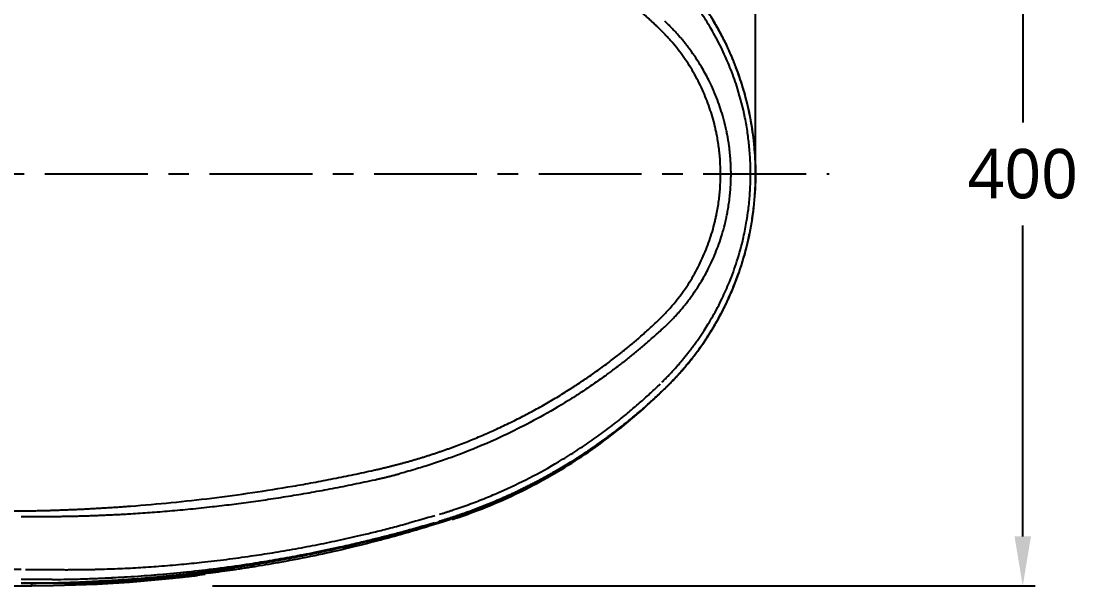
# Model space of a CAD drawing. Extents: x -4150 to 1921, y -105 to 2422.
# Drawn here: x -3620 to -3106, y 1442 to 1716 of the extents above; entities that cross this region are included whole.
import ezdxf

# ---------------------------------------------------------------- set-up
doc = ezdxf.new("R2010")
doc.units = 0
doc.header["$LTSCALE"] = 20
doc.header["$MEASUREMENT"] = 0
doc.linetypes.add('CENTER', pattern=[2, 1.25, -0.25, 0.25, -0.25])
doc.layers.get('0').update_dxf_attribs({"linetype": 'CONTINUOUS'})
doc.layers.get('DEFPOINTS').update_dxf_attribs({"linetype": 'CONTINUOUS'})
doc.layers.add('CENTER', color=2, linetype='CENTER')
doc.styles.get("Standard").update_dxf_attribs({"font": 'NanumGothic.ttf'})
doc.dimstyles.get("Standard").update_dxf_attribs({"dimtxt": 2.7, "dimasz": 2.5, "dimexe": 1.5, "dimexo": 1.5, "dimgap": 1.5, "dimtad": 1, "dimdec": 0, "dimlfac": 10, "dimzin": 0, "dimdsep": 46, "dimtxsty": 'Standard', "dimcen": 0, "dimclrt": 2, "dimadec": 0, "dimazin": 0, "dimtfac": 1, "dimtdec": 0, "dimtmove": 0, "dimatfit": 3, "dimfxl": 0, "dimtolj": 1, "dimtzin": 0, "dimarcsym": 0})

# ---------------------------------------------------------------- blocks, each defined once
blk = doc.blocks.new('*D58')
at = {"color": 3, "lineweight": -2}
for p, q in [((-3526.49, 1841.92), (-3127.5, 1841.92)), ((-3133.5, 1817.92), (-3133.5, 1666.9)), ((-3133.5, 1465.93), (-3133.5, 1616.95)), ((-3527.35, 1441.93), (-3127.5, 1441.93))]:
    blk.add_line(p, q, dxfattribs=at)
at = {"color": 3}
for points in [[(-3137.5, 1817.92), (-3129.5, 1817.92), (-3133.5, 1841.92)], [(-3137.5, 1465.93), (-3129.5, 1465.93), (-3133.5, 1441.93)]]:
    blk.add_solid(points, dxfattribs=at)
at = {"layer": 'DEFPOINTS', "color": 0}
for p in [(-3528.29, 1841.92), (-3133.5, 1841.92), (-3529.15, 1441.93)]:
    blk.add_point(p, dxfattribs=at)
at = {"color": 2, "insert": (-3133.5, 1641.93), "char_height": 24, "attachment_point": 5}
blk.add_mtext('\\A1;400', dxfattribs=at)
blk = doc.blocks.new('*D59')
at = {"color": 3, "lineweight": -2}
for p, q in [((-3988.31, 1823.73), (-3988.31, 1946.81)), ((-3263.35, 1643.73), (-3263.35, 1946.81)), ((-3964.31, 1940.81), (-3287.35, 1940.81))]:
    blk.add_line(p, q, dxfattribs=at)
at = {"color": 3}
for points in [[(-3964.31, 1944.81), (-3964.31, 1936.81), (-3988.31, 1940.81)], [(-3287.35, 1944.81), (-3287.35, 1936.81), (-3263.35, 1940.81)]]:
    blk.add_solid(points, dxfattribs=at)
at = {"layer": 'DEFPOINTS', "color": 0}
for p in [(-3263.35, 1940.81), (-3988.31, 1821.93), (-3263.35, 1641.93)]:
    blk.add_point(p, dxfattribs=at)
at = {"color": 2, "insert": (-3625.83, 1965.87), "char_height": 24, "attachment_point": 5}
blk.add_mtext('\\A1;725', dxfattribs=at)

msp = doc.modelspace()

# ---------------------------------------------------------------- linework, layer by layer
for p, q in [((-3559.3, 1445.27), (-3558.98, 1444.7)), ((-3604.71, 1443.14), (-3595.97, 1443.1))]:
    msp.add_line(p, q)
at = {"flags": 128}
for points in [[(-3555.98, 1445.52), (-3555.82, 1445.79), (-3555.73, 1446.23)], [(-3615.1, 1441.95), (-3615.1, 1442.07), (-3615.1, 1442.47), (-3615.1, 1443.11), (-3615.1, 1443.14)]]:
    msp.add_lwpolyline(points, dxfattribs=at)
for centre, radius, start, end in [((-3491.74, 1723.45), 261.13, 287.8474, 301.176), ((-3618.74, 2140.08), 696.73, 269.86822, 286.42933), ((-3614.83, 2077.68), 635.66, 269.97515, 277.59532), ((-3614.26, 2170), 725.1, 271.99119, 276.00867), ((-3533.54, 1448.91), 2.28, 334.3735, 359.714)]:
    msp.add_arc(centre, radius, start, end)
for points, knots in [([(-3306.9, 1538.21), (-3306.61, 1538.5), (-3306.03, 1539.07), (-3305.17, 1539.93), (-3304.32, 1540.8), (-3303.47, 1541.68), (-3302.63, 1542.56), (-3301.81, 1543.45), (-3300.99, 1544.34), (-3300.18, 1545.24), (-3299.37, 1546.15), (-3298.58, 1547.06), (-3297.8, 1547.97), (-3297.02, 1548.89), (-3296.25, 1549.82), (-3295.49, 1550.75), (-3294.75, 1551.68), (-3294, 1552.63), (-3293.27, 1553.57), (-3292.55, 1554.52), (-3291.83, 1555.47), (-3291.13, 1556.43), (-3290.43, 1557.4), (-3289.75, 1558.36), (-3289.07, 1559.34), (-3287.25, 1561.99), (-3284.41, 1566.39), (-3280.8, 1572.66), (-3277.52, 1579.08), (-3273.57, 1587.85), (-3269.46, 1599.16), (-3265.89, 1613.19), (-3263.74, 1627.48), (-3263.02, 1641.93), (-3263.74, 1656.37), (-3265.89, 1670.66), (-3269.46, 1684.69), (-3273.57, 1696), (-3277.52, 1704.77), (-3280.8, 1711.19), (-3284.41, 1717.46), (-3287.43, 1722.14), (-3289.64, 1725.34), (-3290.91, 1727.12), (-3292.22, 1728.89), (-3293.55, 1730.65), (-3294.92, 1732.39), (-3296.31, 1734.11), (-3297.73, 1735.81), (-3299.19, 1737.5), (-3300.67, 1739.17), (-3302.19, 1740.82), (-3303.73, 1742.45), (-3305.3, 1744.06), (-3306.37, 1745.11), (-3306.9, 1745.64)], [0, 0, 0, 0, 0.005295, 0.010583, 0.015863, 0.021136, 0.026401, 0.031659, 0.036909, 0.042152, 0.047388, 0.052616, 0.057836, 0.06305, 0.068255, 0.073454, 0.078645, 0.083828, 0.089004, 0.094173, 0.099334, 0.104488, 0.109634, 0.114773, 0.119904, 0.125028, 0.15653, 0.187867, 0.219038, 0.250045, 0.312712, 0.375023, 0.437568, 0.500001, 0.562433, 0.624979, 0.687289, 0.749957, 0.780963, 0.812134, 0.843471, 0.874973, 0.884438, 0.893929, 0.903445, 0.912986, 0.922553, 0.932145, 0.941763, 0.951405, 0.961074, 0.970767, 0.980486, 0.99023, 1, 1, 1, 1]), ([(-3310.46, 1712.8), (-3310.83, 1713.16), (-3311.58, 1713.87), (-3312.71, 1714.93), (-3313.85, 1715.99), (-3315, 1717.05), (-3316.15, 1718.09), (-3317.32, 1719.14), (-3318.49, 1720.18), (-3319.95, 1721.45), (-3321.69, 1722.94), (-3323.72, 1724.65), (-3325.76, 1726.34), (-3327.83, 1728.02), (-3329.22, 1729.11), (-3329.91, 1729.66)], [0, 0, 0, 0, 0.0600672, 0.1202701, 0.1806111, 0.2410924, 0.3017163, 0.362485, 0.4234008, 0.4844659, 0.5874198, 0.6904398, 0.7935362, 0.8967195, 1, 1, 1, 1]), ([(-3292.34, 1560.09), (-3292.11, 1560.41), (-3291.65, 1561.05), (-3290.97, 1562.02), (-3290.29, 1563), (-3289.63, 1563.98), (-3288.97, 1564.97), (-3287.86, 1566.67), (-3286.23, 1569.25), (-3283.22, 1574.34), (-3279.7, 1581.06), (-3275.74, 1589.98), (-3272.14, 1599.88), (-3269.43, 1609.8), (-3267.77, 1618.24), (-3266.76, 1625.22), (-3266.07, 1632.13), (-3265.74, 1639.72), (-3265.83, 1647.38), (-3266.33, 1654.76), (-3267.2, 1662.09), (-3268.85, 1671.63), (-3271.08, 1680.34), (-3273.63, 1688.03), (-3275.84, 1693.99), (-3279.08, 1701.54), (-3282.69, 1708.54), (-3285.82, 1713.93), (-3287.64, 1716.85), (-3289.13, 1719.13), (-3290.18, 1720.69), (-3291.25, 1722.24), (-3291.98, 1723.26), (-3292.34, 1723.77)], [0, 0, 0, 0, 0.006789, 0.013578, 0.020369, 0.027162, 0.033958, 0.040758, 0.062014, 0.086346, 0.142132, 0.192064, 0.253649, 0.322746, 0.36805, 0.401158, 0.443638, 0.487235, 0.531263, 0.575004, 0.614094, 0.657721, 0.741073, 0.767946, 0.796731, 0.850029, 0.908741, 0.931758, 0.956915, 0.967698, 0.978471, 0.989237, 1, 1, 1, 1]), ([(-3310.46, 1571.05), (-3310.23, 1571.27), (-3309.77, 1571.71), (-3309.1, 1572.37), (-3308.44, 1573.04), (-3307.78, 1573.72), (-3307.12, 1574.4), (-3306.48, 1575.09), (-3305.84, 1575.79), (-3305.2, 1576.49), (-3303.77, 1578.11), (-3301.6, 1580.71), (-3298.79, 1584.42), (-3296.12, 1588.32), (-3293.62, 1592.4), (-3291.31, 1596.61), (-3288.55, 1602.28), (-3285.65, 1609.54), (-3283.71, 1616.15), (-3282.71, 1620.48), (-3282.21, 1622.87), (-3281.69, 1625.71), (-3281.21, 1628.93), (-3280.84, 1632.11), (-3280.57, 1635.3), (-3280.41, 1638.57), (-3280.33, 1643.02), (-3280.48, 1647.39), (-3280.84, 1651.67), (-3281.2, 1654.78), (-3281.65, 1657.88), (-3282.14, 1660.64), (-3282.64, 1663.06), (-3283.65, 1667.48), (-3285.59, 1674.14), (-3288.49, 1681.44), (-3291.26, 1687.15), (-3293.6, 1691.42), (-3296.14, 1695.55), (-3298.83, 1699.49), (-3301.66, 1703.22), (-3304, 1706.01), (-3305.77, 1708), (-3306.91, 1709.23), (-3308.07, 1710.44), (-3309.25, 1711.63), (-3310.05, 1712.41), (-3310.46, 1712.8)], [0, 0, 0, 0, 0.005997, 0.011993, 0.017987, 0.02398, 0.029973, 0.035967, 0.041962, 0.047958, 0.053956, 0.083103, 0.112207, 0.142421, 0.172699, 0.203082, 0.233443, 0.292137, 0.351019, 0.363631, 0.376293, 0.397198, 0.418225, 0.438064, 0.457781, 0.478738, 0.499949, 0.54199, 0.561532, 0.581239, 0.601123, 0.620891, 0.634334, 0.647782, 0.706749, 0.765541, 0.796298, 0.827102, 0.857739, 0.888335, 0.917535, 0.946803, 0.957444, 0.968081, 0.978717, 0.989356, 1, 1, 1, 1]), ([(-3307.52, 1567.71), (-3307.27, 1567.94), (-3306.78, 1568.41), (-3306.03, 1569.13), (-3305.29, 1569.87), (-3304.55, 1570.61), (-3303.81, 1571.37), (-3303.08, 1572.14), (-3302.34, 1572.93), (-3301.61, 1573.73), (-3300.88, 1574.54), (-3300.16, 1575.37), (-3299.44, 1576.21), (-3298.72, 1577.07), (-3298.01, 1577.94), (-3297.3, 1578.82), (-3296.59, 1579.72), (-3295.9, 1580.64), (-3294.44, 1582.59), (-3292.3, 1585.65), (-3289.25, 1590.48), (-3286.81, 1594.91), (-3284.6, 1599.44), (-3282.88, 1603.35), (-3281.16, 1607.84), (-3279.64, 1612.47), (-3278.51, 1616.56), (-3277.71, 1619.97), (-3277.16, 1622.62), (-3276.67, 1625.33), (-3276.19, 1628.46), (-3275.81, 1631.68), (-3275.42, 1636.21), (-3275.22, 1641.91), (-3275.42, 1647.6), (-3275.8, 1652.11), (-3276.29, 1656.21), (-3276.92, 1660.08), (-3277.67, 1663.7), (-3278.46, 1667.1), (-3279.58, 1671.18), (-3281.09, 1675.81), (-3282.81, 1680.32), (-3284.53, 1684.25), (-3286.75, 1688.82), (-3289.23, 1693.33), (-3292.33, 1698.25), (-3294.69, 1701.62), (-3296.56, 1704.09), (-3297.89, 1705.78), (-3299.24, 1707.41), (-3300.6, 1708.99), (-3301.97, 1710.52), (-3303.34, 1712), (-3304.73, 1713.43), (-3306.12, 1714.81), (-3307.06, 1715.7), (-3307.52, 1716.14)], [0, 0, 0, 0, 0.006185, 0.01242, 0.018704, 0.025038, 0.031421, 0.037853, 0.044336, 0.050867, 0.057448, 0.064079, 0.07076, 0.07749, 0.08427, 0.0911, 0.097979, 0.104908, 0.111887, 0.141926, 0.172296, 0.215016, 0.233002, 0.263082, 0.292059, 0.319622, 0.350756, 0.368495, 0.382668, 0.399406, 0.418042, 0.439645, 0.457676, 0.499951, 0.542106, 0.559951, 0.58143, 0.616441, 0.630374, 0.648048, 0.679192, 0.706502, 0.735821, 0.765986, 0.783817, 0.827509, 0.858693, 0.888657, 0.901777, 0.914709, 0.927455, 0.940012, 0.952383, 0.964567, 0.976565, 0.988376, 1, 1, 1, 1]), ([(-3284.9, 1565.88), (-3284.67, 1566.24), (-3283.44, 1568.17), (-3281.51, 1571.6), (-3279.19, 1575.95), (-3277.18, 1580.05), (-3275.34, 1584.11), (-3273.46, 1588.62), (-3271.6, 1593.59), (-3269.79, 1599.04), (-3268.15, 1604.73), (-3266.65, 1610.92), (-3265.31, 1617.77), (-3264.27, 1625.07), (-3263.6, 1632.44), (-3263.23, 1641.51), (-3263.53, 1652), (-3264.83, 1663.55), (-3266.85, 1674.19), (-3269.51, 1684.16), (-3272.01, 1691.44), (-3273.88, 1696.22), (-3274.92, 1698.73), (-3275.98, 1701.16), (-3277.06, 1703.52), (-3278.16, 1705.8), (-3279.38, 1708.23), (-3281.26, 1711.84), (-3282.92, 1714.62), (-3284.05, 1716.5)], [0, 0, 0, 0, 0.008108, 0.043289, 0.074515, 0.101563, 0.129695, 0.15891, 0.194007, 0.23024, 0.267609, 0.306114, 0.350989, 0.399789, 0.445628, 0.491056, 0.57173, 0.644009, 0.711037, 0.77672, 0.839216, 0.856752, 0.8739, 0.890658, 0.907028, 0.923008, 0.9386, 0.958559, 1, 1, 1, 1]), ([(-3329.91, 1554.19), (-3329.48, 1554.53), (-3328.61, 1555.21), (-3327.31, 1556.25), (-3326.02, 1557.3), (-3324.74, 1558.35), (-3323.46, 1559.41), (-3322.19, 1560.48), (-3320.93, 1561.56), (-3319.3, 1562.96), (-3317.32, 1564.71), (-3315, 1566.8), (-3312.71, 1568.91), (-3311.2, 1570.34), (-3310.46, 1571.05)], [0, 0, 0, 0, 0.064567, 0.129099, 0.193598, 0.258065, 0.322505, 0.386919, 0.45131, 0.51568, 0.637602, 0.758951, 0.879744, 1, 1, 1, 1]), ([(-3327.46, 1550.74), (-3327.01, 1551.09), (-3326.11, 1551.8), (-3324.78, 1552.86), (-3323.46, 1553.93), (-3322.15, 1554.99), (-3320.85, 1556.06), (-3319.56, 1557.14), (-3318.28, 1558.21), (-3316.6, 1559.64), (-3314.53, 1561.42), (-3312.12, 1563.54), (-3309.79, 1565.63), (-3308.27, 1567.02), (-3307.52, 1567.71)], [0, 0, 0, 0, 0.065504, 0.130699, 0.195586, 0.260165, 0.324437, 0.388402, 0.452062, 0.515417, 0.641397, 0.764151, 0.883685, 1, 1, 1, 1]), ([(-3289.95, 1558.2), (-3288.97, 1559.6), (-3287.22, 1562.12), (-3285.61, 1564.73), (-3284.9, 1565.88)], [0, 0, 0, 0, 0.557878, 1, 1, 1, 1]), ([(-3308.92, 1540.77), (-3308.63, 1541.06), (-3308.05, 1541.64), (-3307.18, 1542.51), (-3306.34, 1543.37), (-3305.51, 1544.23), (-3304.7, 1545.09), (-3303.9, 1545.95), (-3303.12, 1546.8), (-3302.36, 1547.64), (-3301.61, 1548.49), (-3300.88, 1549.32), (-3299.95, 1550.39), (-3298.84, 1551.71), (-3297.53, 1553.3), (-3296.23, 1554.93), (-3294.92, 1556.61), (-3293.62, 1558.32), (-3292.77, 1559.5), (-3292.34, 1560.09)], [0, 0, 0, 0, 0.0486696, 0.0967577, 0.1442705, 0.191214, 0.237594, 0.283416, 0.3286853, 0.373407, 0.4175861, 0.4612274, 0.5043354, 0.5838152, 0.6645007, 0.7464237, 0.8296204, 0.914131, 1, 1, 1, 1]), ([(-3306.95, 1538.26), (-3306.66, 1538.55), (-3306.07, 1539.13), (-3305.2, 1540), (-3304.34, 1540.88), (-3303.5, 1541.75), (-3302.67, 1542.63), (-3301.85, 1543.5), (-3301.05, 1544.38), (-3300.26, 1545.25), (-3299.49, 1546.13), (-3298.72, 1547), (-3297.97, 1547.87), (-3297.24, 1548.74), (-3296.51, 1549.61), (-3295.8, 1550.48), (-3295.1, 1551.35), (-3294.42, 1552.21), (-3293.74, 1553.07), (-3293.08, 1553.93), (-3292.43, 1554.79), (-3291.79, 1555.65), (-3291.17, 1556.5), (-3290.55, 1557.35), (-3290.15, 1557.91), (-3289.95, 1558.2)], [0, 0, 0, 0, 0.047392, 0.094429, 0.141112, 0.18744, 0.233412, 0.279028, 0.324289, 0.369193, 0.413741, 0.457933, 0.501768, 0.545248, 0.58837, 0.631137, 0.673547, 0.7156, 0.757298, 0.798639, 0.839624, 0.880253, 0.920525, 0.960441, 1, 1, 1, 1]), ([(-3437.15, 1500.93), (-3436.58, 1501.09), (-3435.43, 1501.39), (-3433.71, 1501.86), (-3432, 1502.33), (-3430.29, 1502.82), (-3428.59, 1503.32), (-3426.89, 1503.83), (-3425.19, 1504.34), (-3423.5, 1504.87), (-3421.81, 1505.41), (-3420.13, 1505.95), (-3418.45, 1506.51), (-3416.77, 1507.08), (-3415.1, 1507.65), (-3413.43, 1508.24), (-3411.77, 1508.83), (-3410.11, 1509.44), (-3406.66, 1510.72), (-3401.43, 1512.76), (-3394.46, 1515.69), (-3387.55, 1518.8), (-3380.71, 1522.09), (-3373.96, 1525.55), (-3367.32, 1529.17), (-3360.8, 1532.95), (-3355.57, 1536.15), (-3351.59, 1538.69), (-3348.82, 1540.51), (-3346.06, 1542.37), (-3343.32, 1544.25), (-3340.6, 1546.17), (-3337.9, 1548.13), (-3335.22, 1550.11), (-3332.55, 1552.13), (-3330.79, 1553.5), (-3329.91, 1554.19)], [0, 0, 0, 0, 0.014895, 0.029773, 0.044636, 0.059482, 0.074314, 0.089131, 0.103933, 0.118723, 0.133499, 0.148262, 0.163014, 0.177754, 0.192484, 0.207202, 0.221911, 0.236611, 0.251302, 0.313958, 0.376708, 0.439593, 0.502654, 0.565523, 0.628122, 0.690491, 0.752673, 0.780074, 0.807487, 0.834914, 0.862361, 0.88983, 0.917324, 0.944849, 0.972406, 1, 1, 1, 1]), ([(-3327.46, 1550.74), (-3327.96, 1550.35), (-3329.39, 1549.24), (-3332.22, 1547.08), (-3336.42, 1543.96), (-3341.57, 1540.3), (-3347.11, 1536.54), (-3355.31, 1531.24), (-3365.94, 1524.92), (-3378.35, 1518.36), (-3391.96, 1511.88), (-3403.62, 1507.05), (-3414.38, 1503.13), (-3420.41, 1501.09), (-3425.36, 1499.53), (-3429.2, 1498.39), (-3432.84, 1497.35), (-3435.28, 1496.68), (-3436.31, 1496.4)], [0, 0, 0, 0, 0.015274, 0.044171, 0.086697, 0.142856, 0.197979, 0.249999, 0.380946, 0.499998, 0.593327, 0.749994, 0.809552, 0.874998, 0.906624, 0.937498, 0.973766, 1, 1, 1, 1]), ([(-3417.14, 1473.33), (-3416.65, 1473.48), (-3415.68, 1473.77), (-3414.21, 1474.23), (-3412.72, 1474.69), (-3411.22, 1475.17), (-3409.71, 1475.67), (-3408.18, 1476.18), (-3406.63, 1476.71), (-3405.07, 1477.25), (-3403.49, 1477.81), (-3401.9, 1478.39), (-3400.3, 1478.98), (-3398.68, 1479.59), (-3397.05, 1480.22), (-3395.4, 1480.87), (-3393.74, 1481.53), (-3392.07, 1482.21), (-3390.38, 1482.91), (-3388.68, 1483.63), (-3386.97, 1484.37), (-3385.25, 1485.13), (-3383.51, 1485.91), (-3381.76, 1486.71), (-3380, 1487.53), (-3378.23, 1488.37), (-3376.45, 1489.23), (-3374.65, 1490.12), (-3372.85, 1491.03), (-3371.04, 1491.95), (-3369.21, 1492.91), (-3367.38, 1493.88), (-3365.53, 1494.88), (-3363.68, 1495.9), (-3361.82, 1496.95), (-3359.95, 1498.02), (-3354.57, 1501.17), (-3346.81, 1506.02), (-3337.89, 1512.22), (-3332.01, 1516.61), (-3328.08, 1519.67), (-3325.13, 1522.03), (-3322.27, 1524.39), (-3319.55, 1526.71), (-3316.95, 1528.97), (-3314.48, 1531.17), (-3312.13, 1533.32), (-3309.91, 1535.41), (-3308.47, 1536.79), (-3307.77, 1537.46)], [0, 0, 0, 0, 0.011972, 0.024091, 0.036357, 0.04877, 0.061331, 0.074038, 0.086893, 0.099894, 0.113043, 0.126339, 0.139781, 0.153371, 0.167109, 0.180993, 0.195024, 0.209202, 0.223528, 0.238001, 0.25262, 0.267387, 0.282301, 0.297362, 0.31257, 0.327924, 0.343426, 0.359075, 0.374871, 0.390814, 0.406903, 0.42314, 0.439523, 0.456054, 0.472731, 0.489556, 0.506527, 0.618756, 0.703402, 0.760464, 0.789942, 0.819779, 0.848594, 0.876385, 0.903153, 0.928899, 0.953622, 0.977322, 1, 1, 1, 1]), ([(-3417.06, 1473.09), (-3416.54, 1473.25), (-3415.48, 1473.57), (-3413.9, 1474.07), (-3412.33, 1474.57), (-3410.77, 1475.08), (-3409.21, 1475.59), (-3407.66, 1476.12), (-3406.12, 1476.65), (-3404.58, 1477.2), (-3403.06, 1477.75), (-3401.53, 1478.3), (-3400.02, 1478.87), (-3398.51, 1479.44), (-3397.01, 1480.02), (-3395.52, 1480.61), (-3394.03, 1481.21), (-3392.56, 1481.81), (-3391.08, 1482.42), (-3389.62, 1483.04), (-3388.16, 1483.66), (-3384.69, 1485.18), (-3379.27, 1487.66), (-3372, 1491.26), (-3364.9, 1495.04), (-3357.9, 1499.04), (-3351.02, 1503.26), (-3344.24, 1507.69), (-3337.65, 1512.3), (-3332.49, 1516.13), (-3328.67, 1519.1), (-3326.14, 1521.11), (-3323.63, 1523.16), (-3321.15, 1525.23), (-3318.7, 1527.33), (-3316.28, 1529.46), (-3313.89, 1531.61), (-3311.53, 1533.78), (-3309.2, 1535.98), (-3307.67, 1537.47), (-3306.9, 1538.21)], [0, 0, 0, 0, 0.012828, 0.025626, 0.038392, 0.051127, 0.063832, 0.076505, 0.089147, 0.101759, 0.114339, 0.126889, 0.139407, 0.151895, 0.164351, 0.176777, 0.189171, 0.201534, 0.213867, 0.226168, 0.238439, 0.250678, 0.314057, 0.376887, 0.439167, 0.500898, 0.563926, 0.626563, 0.688811, 0.750669, 0.775798, 0.800883, 0.825925, 0.850923, 0.875878, 0.90079, 0.925657, 0.950482, 0.975263, 1, 1, 1, 1]), ([(-3417.03, 1476.65), (-3416.58, 1476.79), (-3415.66, 1477.07), (-3414.27, 1477.51), (-3412.85, 1477.96), (-3411.4, 1478.43), (-3407.78, 1479.63), (-3402.13, 1481.61), (-3394.63, 1484.52), (-3384.98, 1488.6), (-3373.07, 1494.27), (-3361.06, 1500.91), (-3351.28, 1506.94), (-3343.75, 1511.96), (-3336.57, 1517.1), (-3331.01, 1521.37), (-3326.95, 1524.64), (-3324.27, 1526.85), (-3321.67, 1529.06), (-3319.14, 1531.26), (-3316.69, 1533.45), (-3314.3, 1535.63), (-3311.99, 1537.8), (-3310.48, 1539.25), (-3309.74, 1539.97)], [0, 0, 0, 0, 0.01144, 0.023136, 0.035087, 0.047293, 0.059754, 0.126886, 0.191105, 0.252501, 0.37783, 0.506279, 0.579686, 0.651397, 0.721418, 0.78976, 0.817745, 0.845233, 0.872232, 0.898744, 0.924774, 0.950325, 0.975399, 1, 1, 1, 1]), ([(-3410.9, 1474.07), (-3406.02, 1475.77), (-3396.22, 1479.18), (-3381.91, 1485.4), (-3367.91, 1492.45), (-3354.3, 1500.38), (-3341.11, 1509.15), (-3328.48, 1518.81), (-3319.51, 1526.26), (-3314.98, 1530.7), (-3314.26, 1531.41)], [0, 0, 0, 0, 0.1369544, 0.274597, 0.4129285, 0.5519484, 0.691657, 0.832054, 0.9731397, 1, 1, 1, 1]), ([(-3411.04, 1474.51), (-3409.02, 1475.19), (-3405.13, 1476.5), (-3399.59, 1478.54), (-3394.59, 1480.5), (-3390.11, 1482.37), (-3386.14, 1484.1), (-3382.33, 1485.84), (-3378.24, 1487.77), (-3373.7, 1490.03), (-3368.87, 1492.57), (-3363.96, 1495.27), (-3359.01, 1498.14), (-3352.85, 1501.89), (-3345.5, 1506.72), (-3338.91, 1511.3), (-3335.22, 1514.19), (-3334.29, 1514.92)], [0, 0, 0, 0, 0.073646, 0.141325, 0.203022, 0.258727, 0.308436, 0.352152, 0.402911, 0.464008, 0.526662, 0.590875, 0.656646, 0.723974, 0.838801, 0.959297, 1, 1, 1, 1]), ([(-3606.04, 1478.59), (-3605.1, 1478.62), (-3603.23, 1478.68), (-3600.42, 1478.78), (-3597.61, 1478.89), (-3594.81, 1479), (-3592.02, 1479.13), (-3589.22, 1479.26), (-3586.43, 1479.41), (-3583.65, 1479.56), (-3580.87, 1479.72), (-3578.1, 1479.89), (-3575.33, 1480.06), (-3572.56, 1480.25), (-3569.8, 1480.45), (-3561.39, 1481.07), (-3547.36, 1482.29), (-3527.62, 1484.47), (-3507.91, 1487.13), (-3493.11, 1489.48), (-3483.27, 1491.2), (-3478.35, 1492.1), (-3473.43, 1493.02), (-3468.51, 1493.97), (-3463.6, 1494.95), (-3458.69, 1495.97), (-3453.79, 1497.01), (-3450.52, 1497.73), (-3448.89, 1498.09)], [0, 0, 0, 0, 0.017984, 0.035932, 0.053846, 0.071726, 0.089572, 0.107383, 0.12516, 0.142904, 0.160614, 0.178291, 0.195934, 0.213544, 0.231121, 0.248665, 0.37403, 0.498851, 0.624672, 0.749606, 0.780954, 0.812286, 0.843603, 0.874906, 0.906196, 0.937474, 0.968742, 1, 1, 1, 1]), ([(-3448.89, 1498.09), (-3448.33, 1498.21), (-3447.2, 1498.47), (-3445.52, 1498.85), (-3443.84, 1499.25), (-3442.17, 1499.66), (-3440.49, 1500.07), (-3438.82, 1500.5), (-3437.71, 1500.79), (-3437.15, 1500.93)], [0, 0, 0, 0, 0.143112, 0.286132, 0.429065, 0.571913, 0.714683, 0.857377, 1, 1, 1, 1]), ([(-3448.22, 1493.48), (-3447.72, 1493.59), (-3446.71, 1493.82), (-3445.21, 1494.17), (-3443.72, 1494.52), (-3442.23, 1494.88), (-3440.74, 1495.25), (-3439.26, 1495.62), (-3437.78, 1496.01), (-3436.8, 1496.27), (-3436.31, 1496.4)], [0, 0, 0, 0, 0.125977, 0.251672, 0.377086, 0.502221, 0.627078, 0.75166, 0.875967, 1, 1, 1, 1]), ([(-3606.13, 1475.61), (-3605.26, 1475.62), (-3603.51, 1475.63), (-3600.87, 1475.67), (-3598.2, 1475.71), (-3595.51, 1475.76), (-3592.79, 1475.83), (-3590.04, 1475.9), (-3587.26, 1475.99), (-3584.45, 1476.09), (-3581.62, 1476.2), (-3578.75, 1476.32), (-3575.86, 1476.46), (-3572.94, 1476.6), (-3570, 1476.76), (-3564.94, 1477.06), (-3557.64, 1477.55), (-3547.97, 1478.31), (-3537.87, 1479.25), (-3529.44, 1480.14), (-3522.82, 1480.91), (-3518.13, 1481.48), (-3513.4, 1482.09), (-3508.63, 1482.73), (-3503.81, 1483.41), (-3498.96, 1484.12), (-3494.06, 1484.88), (-3489.12, 1485.67), (-3484.15, 1486.5), (-3479.13, 1487.37), (-3474.07, 1488.28), (-3468.97, 1489.23), (-3463.84, 1490.23), (-3458.67, 1491.27), (-3453.45, 1492.35), (-3449.97, 1493.1), (-3448.22, 1493.48)], [0, 0, 0, 0, 0.016629, 0.033429, 0.0504, 0.067542, 0.084855, 0.102339, 0.119993, 0.137819, 0.155816, 0.173983, 0.192321, 0.21083, 0.22951, 0.24836, 0.306945, 0.368167, 0.432026, 0.498524, 0.527891, 0.557522, 0.587417, 0.617574, 0.647996, 0.678681, 0.70963, 0.740843, 0.772319, 0.804058, 0.83606, 0.868324, 0.90085, 0.933639, 0.966689, 1, 1, 1, 1]), ([(-3675.46, 1478.22), (-3674.97, 1478.22), (-3673.92, 1478.22), (-3672.22, 1478.22), (-3670.28, 1478.22), (-3667.64, 1478.22), (-3664.5, 1478.22), (-3659.22, 1478.23), (-3653.23, 1478.23), (-3647.07, 1478.24), (-3641.24, 1478.27), (-3635.89, 1478.29), (-3630.69, 1478.31), (-3627.14, 1478.32), (-3621.07, 1478.33), (-3620.2, 1478.34)], [0, 0, 0, 0, 0.0281252, 0.0608762, 0.0982532, 0.1402561, 0.2137856, 0.2808412, 0.4469589, 0.5628767, 0.6408228, 0.7891403, 0.8775372, 0.9478238, 1, 1, 1, 1]), ([(-3620.31, 1475.58), (-3619.84, 1475.58), (-3618.83, 1475.57), (-3617.21, 1475.56), (-3615.39, 1475.55), (-3613.27, 1475.55), (-3610.97, 1475.56), (-3608.62, 1475.59), (-3607.11, 1475.6), (-3606.38, 1475.61)], [0, 0, 0, 0, 0.101172, 0.216858, 0.347075, 0.491793, 0.673172, 0.842594, 1, 1, 1, 1]), ([(-3620.2, 1478.34), (-3619.52, 1478.34), (-3618.35, 1478.35), (-3616.03, 1478.37), (-3613.22, 1478.41), (-3610.33, 1478.47), (-3608.02, 1478.53), (-3606.87, 1478.57), (-3606.29, 1478.58)], [0, 0, 0, 0, 0.145153, 0.25011, 0.499928, 0.749787, 0.874837, 1, 1, 1, 1]), ([(-3620.31, 1443.28), (-3619.42, 1443.27), (-3617.64, 1443.27), (-3614.96, 1443.28), (-3612.3, 1443.3), (-3609.63, 1443.33), (-3606.97, 1443.37), (-3604.32, 1443.42), (-3601.67, 1443.48), (-3599.02, 1443.55), (-3596.38, 1443.63), (-3593.75, 1443.72), (-3591.12, 1443.82), (-3588.49, 1443.93), (-3585.87, 1444.05), (-3583.25, 1444.18), (-3580.64, 1444.32), (-3578.04, 1444.46), (-3575.43, 1444.62), (-3572.84, 1444.79), (-3570.25, 1444.96), (-3567.66, 1445.15), (-3565.08, 1445.34), (-3562.5, 1445.55), (-3559.93, 1445.76), (-3557.37, 1445.98), (-3554.8, 1446.21), (-3552.25, 1446.45), (-3549.7, 1446.7), (-3547.15, 1446.96), (-3544.61, 1447.23), (-3542.08, 1447.5), (-3539.55, 1447.79), (-3537.03, 1448.08), (-3534.51, 1448.38), (-3532, 1448.69), (-3529.49, 1449.01), (-3526.99, 1449.34), (-3524.49, 1449.68), (-3522, 1450.02), (-3519.52, 1450.37), (-3516.06, 1450.88), (-3511.62, 1451.55), (-3506.21, 1452.41), (-3500.82, 1453.32), (-3495.45, 1454.26), (-3490.09, 1455.25), (-3484.75, 1456.27), (-3479.43, 1457.33), (-3474.13, 1458.44), (-3468.84, 1459.58), (-3463.58, 1460.76), (-3458.33, 1461.98), (-3453.1, 1463.24), (-3447.89, 1464.53), (-3442.7, 1465.87), (-3437.54, 1467.24), (-3432.39, 1468.64), (-3427.26, 1470.09), (-3422.15, 1471.57), (-3418.76, 1472.58), (-3417.06, 1473.09)], [0, 0, 0, 0, 0.0129911, 0.0259606, 0.0389085, 0.0518349, 0.0647398, 0.0776231, 0.0904848, 0.103325, 0.1161436, 0.1289406, 0.1417161, 0.1544701, 0.1672024, 0.1799133, 0.1926025, 0.2052702, 0.2179163, 0.2305409, 0.2431439, 0.2557254, 0.2682852, 0.2808236, 0.2933403, 0.3058355, 0.3183091, 0.3307612, 0.3431916, 0.3556006, 0.3679879, 0.3803537, 0.3926979, 0.4050206, 0.4173217, 0.4296012, 0.4418591, 0.4540955, 0.4663103, 0.4785035, 0.4906752, 0.5028253, 0.529434, 0.5559936, 0.5825041, 0.6089656, 0.635378, 0.6617414, 0.6880557, 0.7143209, 0.740537, 0.7667041, 0.7928221, 0.8188911, 0.844911, 0.8708818, 0.8968036, 0.9226763, 0.9484999, 0.9742745, 1, 1, 1, 1]), ([(-3602.96, 1449.79), (-3602.19, 1449.78), (-3600.65, 1449.78), (-3598.36, 1449.77), (-3596.12, 1449.78), (-3593.93, 1449.79), (-3591.78, 1449.81), (-3589.68, 1449.84), (-3587.62, 1449.87), (-3585.61, 1449.91), (-3580.91, 1450.02), (-3573.55, 1450.26), (-3563.46, 1450.76), (-3553.1, 1451.45), (-3542.77, 1452.32), (-3531.81, 1453.42), (-3520.52, 1454.75), (-3509.07, 1456.31), (-3497.84, 1458.03), (-3486.96, 1459.89), (-3475.95, 1461.98), (-3464.95, 1464.26), (-3456.52, 1466.17), (-3450.53, 1467.6), (-3447.12, 1468.43), (-3443.54, 1469.33), (-3439.79, 1470.29), (-3435.86, 1471.32), (-3433.19, 1472.04), (-3431.82, 1472.41)], [0, 0, 0, 0, 0.0138734, 0.0274604, 0.0407621, 0.0537798, 0.0665145, 0.0789673, 0.0911392, 0.1030313, 0.1146445, 0.1743901, 0.2332494, 0.2926039, 0.3566416, 0.4143727, 0.4843971, 0.5538583, 0.6141013, 0.6800954, 0.7433561, 0.8059629, 0.8717218, 0.8905761, 0.9104379, 0.9313089, 0.9531911, 0.9760871, 1, 1, 1, 1]), ([(-3531.49, 1447.93), (-3530.63, 1448.03), (-3528.93, 1448.23), (-3526.38, 1448.55), (-3523.83, 1448.88), (-3521.27, 1449.22), (-3518.73, 1449.57), (-3516.18, 1449.93), (-3513.63, 1450.3), (-3511.09, 1450.68), (-3508.54, 1451.07), (-3502.71, 1452), (-3492.37, 1453.77), (-3477.92, 1456.58), (-3462.12, 1460.08), (-3449.7, 1463.18), (-3440.38, 1465.68), (-3434.77, 1467.25), (-3429.49, 1468.77), (-3424.55, 1470.25), (-3419.94, 1471.66), (-3415.66, 1473.01), (-3412.92, 1473.9), (-3411.6, 1474.33)], [0, 0, 0, 0, 0.020936, 0.041871, 0.062805, 0.083739, 0.104674, 0.125609, 0.146543, 0.167477, 0.188409, 0.20934, 0.311582, 0.444314, 0.568735, 0.706404, 0.756536, 0.803939, 0.848613, 0.890556, 0.929769, 0.966251, 1, 1, 1, 1]), ([(-3432.06, 1469.06), (-3431.34, 1469.25), (-3429.92, 1469.65), (-3427.79, 1470.24), (-3425.67, 1470.84), (-3423.57, 1471.44), (-3421.48, 1472.05), (-3420.09, 1472.46), (-3419.4, 1472.66)], [0, 0, 0, 0, 0.169159, 0.337321, 0.504485, 0.670654, 0.835825, 1, 1, 1, 1]), ([(-3411.6, 1474.33), (-3411.58, 1474.37), (-3411.55, 1474.47), (-3411.54, 1474.68), (-3411.58, 1474.91), (-3411.58, 1474.93)], [0, 0, 0, 0, 0.429289, 0.94772, 1, 1, 1, 1]), ([(-3411.04, 1474.51), (-3411.09, 1474.49), (-3411.18, 1474.46), (-3411.3, 1474.43), (-3411.39, 1474.39), (-3411.46, 1474.37), (-3411.54, 1474.35), (-3411.58, 1474.33), (-3411.6, 1474.33)], [0, 0, 0, 0, 0.249767, 0.499838, 0.608309, 0.749917, 0.905386, 1, 1, 1, 1]), ([(-3411.02, 1475.11), (-3411.02, 1475.1), (-3410.99, 1474.87), (-3410.99, 1474.66), (-3411.03, 1474.56), (-3411.04, 1474.51)], [0, 0, 0, 0, 0.017271, 0.54963, 1, 1, 1, 1]), ([(-3589.07, 1445.35), (-3586.44, 1445.43), (-3579.1, 1445.66), (-3567.15, 1446.33), (-3553.18, 1447.37), (-3539.26, 1448.7), (-3525.09, 1450.36), (-3511.84, 1452.2), (-3499.59, 1454.15), (-3488.53, 1456.09), (-3477.14, 1458.29), (-3466.85, 1460.46), (-3457.77, 1462.52), (-3450.73, 1464.21), (-3444.23, 1465.83), (-3438.15, 1467.4), (-3434.09, 1468.5), (-3432.06, 1469.06)], [0, 0, 0, 0, 0.050851, 0.141893, 0.23005, 0.318676, 0.408174, 0.50031, 0.571132, 0.641295, 0.710809, 0.78793, 0.837053, 0.883817, 0.922298, 0.961025, 1, 1, 1, 1]), ([(-3675.93, 1450.58), (-3675.34, 1450.58), (-3674.17, 1450.57), (-3672.41, 1450.56), (-3670.65, 1450.55), (-3668.9, 1450.54), (-3667.15, 1450.52), (-3665.41, 1450.51), (-3663.67, 1450.49), (-3661.92, 1450.48), (-3660.18, 1450.46), (-3658.45, 1450.45), (-3656.71, 1450.43), (-3654.97, 1450.41), (-3653.24, 1450.39), (-3651.5, 1450.37), (-3649.53, 1450.35), (-3647.29, 1450.32), (-3644.75, 1450.28), (-3642.12, 1450.25), (-3639.39, 1450.21), (-3636.57, 1450.16), (-3633.65, 1450.12), (-3630.63, 1450.07), (-3627.5, 1450.01), (-3621.39, 1449.97), (-3620.31, 1449.95)], [0, 0, 0, 0, 0.033573, 0.067095, 0.100574, 0.134018, 0.167433, 0.200829, 0.234213, 0.267593, 0.300977, 0.334372, 0.367786, 0.401228, 0.434705, 0.468225, 0.501796, 0.549156, 0.598394, 0.64955, 0.702674, 0.757819, 0.815048, 0.874433, 0.936053, 1, 1, 1, 1]), ([(-3618.21, 1449.92), (-3617.7, 1449.91), (-3616.67, 1449.89), (-3615.12, 1449.87), (-3613.55, 1449.85), (-3611.98, 1449.83), (-3610.56, 1449.81), (-3608.78, 1449.8), (-3606.83, 1449.79), (-3604.72, 1449.79), (-3603.49, 1449.79), (-3602.96, 1449.79)], [0, 0, 0, 0, 0.0999141, 0.2012135, 0.3035452, 0.4065543, 0.5098841, 0.5827924, 0.7571417, 0.8945919, 1, 1, 1, 1]), ([(-3605.26, 1445.02), (-3605.75, 1445.02), (-3606.72, 1445.01), (-3608.19, 1445.01), (-3609.69, 1445), (-3611.21, 1445.01), (-3612.86, 1445.01), (-3614.64, 1445.02), (-3616.53, 1445.03), (-3618.42, 1445.05), (-3619.69, 1445.06), (-3620.31, 1445.07)], [0, 0, 0, 0, 0.097149, 0.195717, 0.295708, 0.397124, 0.499967, 0.625191, 0.750064, 0.876567, 1, 1, 1, 1]), ([(-3605.26, 1445.02), (-3601.44, 1445.06), (-3596.06, 1445.1), (-3590.64, 1445.3), (-3589.07, 1445.35)], [0, 0, 0, 0, 0.709449, 1, 1, 1, 1]), ([(-3588.81, 1443.91), (-3586.61, 1443.94), (-3576.77, 1444.07), (-3566.94, 1444.75), (-3559.3, 1445.27)], [0, 0, 0, 0, 0.223536, 1, 1, 1, 1]), ([(-3587.91, 1443.23), (-3587.13, 1443.25), (-3585.54, 1443.29), (-3583.13, 1443.37), (-3580.67, 1443.46), (-3578.15, 1443.57), (-3575.58, 1443.68), (-3572.95, 1443.81), (-3570.26, 1443.96), (-3567.52, 1444.12), (-3564.72, 1444.29), (-3561.87, 1444.49), (-3559.95, 1444.63), (-3558.98, 1444.7)], [0, 0, 0, 0, 0.0811505, 0.1642554, 0.2493144, 0.3363269, 0.4252921, 0.5162088, 0.6090757, 0.7038907, 0.8006517, 0.8993559, 1, 1, 1, 1]), ([(-3559.06, 1445.95), (-3559.08, 1445.81), (-3559.14, 1445.39), (-3559.24, 1445.32), (-3559.3, 1445.27)], [0, 0, 0, 0, 0.345614, 1, 1, 1, 1]), ([(-3558.98, 1444.7), (-3558.15, 1444.76), (-3556.49, 1444.88), (-3554.01, 1445.08), (-3551.54, 1445.29), (-3549.07, 1445.51), (-3546.62, 1445.73), (-3544.18, 1445.97), (-3541.76, 1446.21), (-3539.34, 1446.46), (-3536.93, 1446.72), (-3535.33, 1446.9), (-3534.54, 1446.99)], [0, 0, 0, 0, 0.101871, 0.203325, 0.304364, 0.404988, 0.505195, 0.604987, 0.704364, 0.803325, 0.90187, 1, 1, 1, 1]), ([(-3533.97, 1448.6), (-3533.99, 1448.34), (-3534.04, 1447.79), (-3534.14, 1447.67), (-3534.19, 1447.61)], [0, 0, 0, 0, 0.482575, 1, 1, 1, 1]), ([(-3595.97, 1443.1), (-3595.84, 1443.1), (-3595.59, 1443.1), (-3595.21, 1443.11), (-3594.82, 1443.11), (-3594.43, 1443.11), (-3594.04, 1443.11), (-3593.65, 1443.12), (-3593.25, 1443.12), (-3592.85, 1443.13), (-3592.44, 1443.13), (-3591.9, 1443.14), (-3591.22, 1443.15), (-3590.39, 1443.17), (-3589.57, 1443.19), (-3588.74, 1443.21), (-3588.19, 1443.22), (-3587.91, 1443.23)], [0, 0, 0, 0, 0.05011, 0.100132, 0.150091, 0.20001, 0.249913, 0.299824, 0.349766, 0.399763, 0.449838, 0.500015, 0.60085, 0.701078, 0.800887, 0.900465, 1, 1, 1, 1])]:
    msp.add_open_spline(points, degree=3, knots=knots)
for points, degree in [([(-3419.29, 1475.97), (-3423.46, 1474.74), (-3427.64, 1473.55), (-3431.82, 1472.41)], 3), ([(-3410.9, 1474.07), (-3410.95, 1474.21), (-3411, 1474.36), (-3411.04, 1474.51)], 3), ([(-3559.3, 1445.27), (-3558.19, 1445.35), (-3557.09, 1445.43), (-3555.98, 1445.52)], 3), ([(-3555.98, 1445.52), (-3548.71, 1446.09), (-3541.44, 1446.79), (-3534.19, 1447.61)], 3), ([(-3534.54, 1446.99), (-3534.42, 1447.2), (-3534.31, 1447.41), (-3534.19, 1447.61)], 3), ([(-3534.19, 1447.61), (-3533.29, 1447.71), (-3532.39, 1447.82), (-3531.49, 1447.93)], 3), ([(-3632.76, 1442.03), (-3620.3, 1441.94)], 1), ([(-3620.3, 1441.94), (-3618.57, 1441.94), (-3616.84, 1441.95), (-3615.1, 1441.95)], 3), ([(-3604.71, 1443.15), (-3618.73, 1443.3)], 1)]:
    msp.add_open_spline(points, degree=degree)
at = {"layer": 'CENTER', "color": 1, "linetype": 'CENTER', "ltscale": 2}
msp.add_line((-4008.77, 1641.93), (-3227.64, 1641.93), dxfattribs=at)

# ---------------------------------------------------------------- dimensions: what is measured, and where the dimension line sits
dim = msp.add_linear_dim(base=(-3263.35, 1940.81), p1=(-3988.31, 1821.93), p2=(-3263.35, 1641.93), angle=180, dimstyle='Standard', override={"dimscale": 1.2, "dimtxt": 20, "dimasz": 20, "dimexe": 5, "dimgap": 10, "dimtih": 1, "dimtoh": 1, "dimlfac": 1, "dimzin": 12, "dimclrd": 3, "dimclre": 3, "dimazin": 2, "dimarcsym": 1})
dim.commit()
dim.dimension.update_dxf_attribs({"geometry": '*D59', "text_midpoint": (-3625.83, 1965.87)})
dim = msp.add_linear_dim(base=(-3133.5, 1841.92), p1=(-3529.15, 1441.93), p2=(-3528.29, 1841.92), angle=90, text='400', dimstyle='Standard', override={"dimscale": 1.2, "dimtxt": 20, "dimasz": 20, "dimexe": 5, "dimgap": 10, "dimtih": 1, "dimtoh": 1, "dimlfac": 1, "dimzin": 12, "dimclrd": 3, "dimclre": 3, "dimazin": 2, "dimarcsym": 1})
dim.commit()
dim.dimension.update_dxf_attribs({"geometry": '*D58', "text_midpoint": (-3133.5, 1641.93)})

doc.saveas('drawing.dxf')
